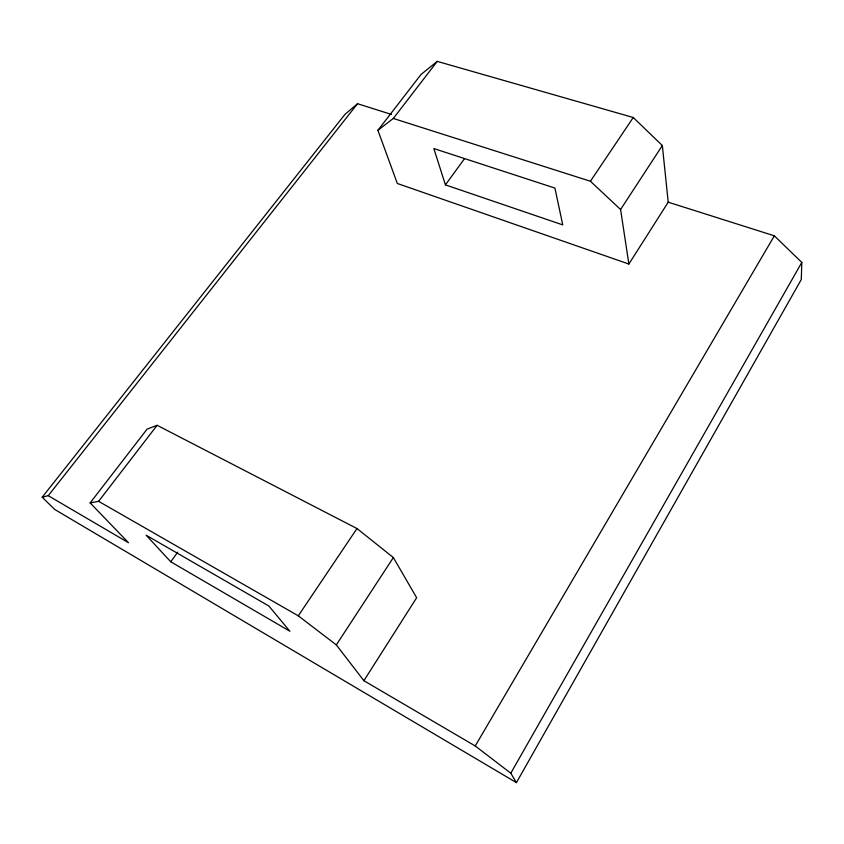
<?xml version="1.0" encoding="UTF-8"?>
<svg xmlns="http://www.w3.org/2000/svg" width="844" height="844" viewBox="0 0 844 844"><rect width="100%" height="100%" fill="white"/><g stroke="black" fill="none" stroke-linecap="round" stroke-linejoin="round"><path stroke-width="1.27" d="M668.216 202.18L628.875 264.035L397.324 183.475L377.901 130.303L421.008 74.483L437.255 61.38L633.253 117.506L662.34 145.548L668.216 202.18L774.349 235.824L801.8 262.421L801.283 279.522L516.423 782.62L54.723 509.47L42.2 497.221L344.922 114.425L357.561 103.706L391.468 114.457M516.423 782.62L510.789 773.199L801.8 262.421M510.789 773.199L475.235 745.969L774.349 235.824M475.235 745.969L363.891 680.707L416.662 597.731L393.357 557.557L356.97 528.544L157.121 425.302L147.078 429.163L90.139 502.897L128.488 542.724L48.245 495.681L42.2 497.221M363.891 680.707L336.323 644.911L393.357 557.557M628.875 264.035L620.583 209.502L662.34 145.548M90.139 502.897L98.6 501.325L298.291 615.825L356.97 528.544M377.901 130.303L393.315 118.455L590.42 181.249L633.253 117.506M170.741 561.766L146.128 535.191L268.877 606.003L289.882 631.249L170.741 561.766L177.725 552.187M445.421 184.878L433.837 148.555L554.919 188.075L562.758 224.894L445.421 184.878L464.495 158.693M98.6 501.325L157.121 425.302M393.315 118.455L437.255 61.38M48.245 495.681L357.561 103.706M298.291 615.825L336.323 644.911M590.42 181.249L620.583 209.502"/></g></svg>
